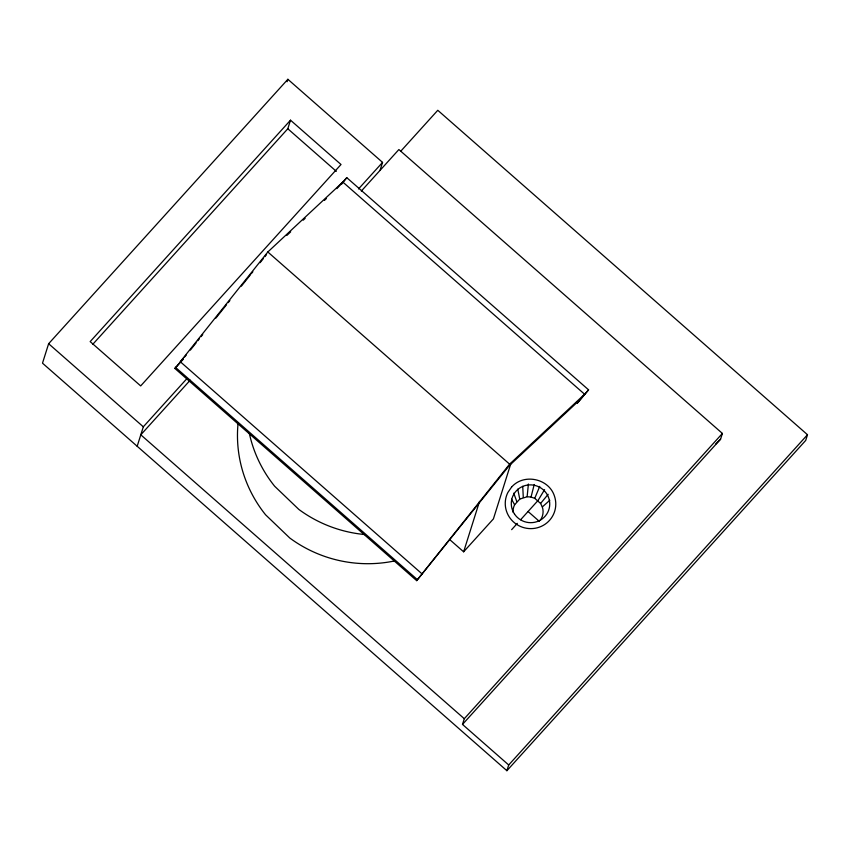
<?xml version="1.0" encoding="UTF-8"?>
<svg xmlns="http://www.w3.org/2000/svg" width="850" height="850" viewBox="0 0 850 850"><rect width="100%" height="100%" fill="white"/><g stroke="black" fill="none" stroke-linecap="round" stroke-linejoin="round"><path stroke-width="1.27" d="M513.092 512.263A15.045 14.748 17.5 0 1 514.622 504.783L519.754 499.099L527.128 496.74L528.403 484.033M527.128 496.74L531.038 497.048L534.225 484.489M380.024 170.393L382.553 162.382L287.874 79.294L48.631 343.719L42.5 363.173L506.897 770.706L805.694 440.449L807.5 434.733L437.782 110.287L400.626 151.364M137.179 446.261L143.321 426.806L186.586 378.983M422.057 573.888L180.274 361.717L267.824 251.982L342.826 182.059L584.598 394.23L509.607 464.153L416.691 580.646L174.909 368.475L182.835 358.891M287.098 81.728L287.874 79.294M92.809 344.282L287.799 128.754L290.509 120.179L341.02 164.507L140.686 385.921L90.174 341.604L290.509 120.179M588.572 389.842L577.384 403.049L588.572 389.842L346.789 177.671L341.413 184.45M416.691 580.646L509.086 465.821L577.777 401.774M449.714 539.591L463.632 551.809L479.527 501.415M510.892 463.452L493.414 518.893L463.632 551.809M506.897 770.706L508.704 764.979L462.485 724.423L464.291 718.707L722.394 433.436L398.884 149.547L361.324 191.069M462.485 724.423L720.588 439.163L722.394 433.436M540.164 520.391A15.045 14.748 17.5 0 0 542.311 506.94L540.579 503.455L534.746 498.334L539.739 486.402M544.584 489.664L538.008 500.522L520.636 519.722M190.389 350.051L196.148 342.837M197.795 340.776L199.442 338.714M201.078 336.653L202.725 334.592M215.889 318.091L226.578 304.683M228.225 302.621L229.872 300.56M241.389 286.131L250.442 274.784M251.26 273.753L252.864 271.745M260.079 262.692L263.288 258.676M264.892 256.668L266.496 254.66M540.579 503.455L548.176 494.317M184.546 357L186.246 355.119M336.855 188.657L346.789 177.671M174.909 368.475L183.334 359.168M358.509 188.966L382.553 162.382M190.241 380.163L140.792 434.817L464.291 718.707M511.647 529.656L517.342 523.366M508.704 764.979L807.5 434.733M715.53 444.252L720.588 439.163M286.822 235.45L290.679 231.848M303.216 220.161L305.15 218.365M324.434 200.387L326.358 198.592M542.311 506.94L549.791 500.278M531.038 497.048L534.746 498.334M287.799 128.754L336.334 171.349M267.824 251.982L509.607 464.153M528.073 511.498L539.346 521.39M175.312 367.2L417.095 579.381M48.631 343.719L143.321 426.806M511.551 499.184L514.622 504.783M513.74 493.159L516.811 501.606M517.767 489.143L519.754 499.099M522.739 486.317L523.281 497.441M394.464 560.968A129.136 126.544 17.5 0 1 289.818 538.039L265.582 514.803A129.136 126.544 17.5 0 1 238.138 422.556M364.788 534.533A129.136 126.544 17.5 0 1 298.839 509.426L274.603 486.189A129.136 126.544 17.5 0 1 249.316 433.256M511.551 487.135L507.875 492.479A25.319 24.809 17.5 0 0 528.806 528.551A25.319 24.809 17.5 0 0 554.455 496.103C548.919 478.454 523.674 473.089 511.551 487.135M514.505 514.059A19.263 18.87 17.5 0 0 547.74 512.369A19.263 18.87 17.5 0 0 529.295 484.893A19.263 18.87 17.5 0 0 514.505 514.059"/></g></svg>
